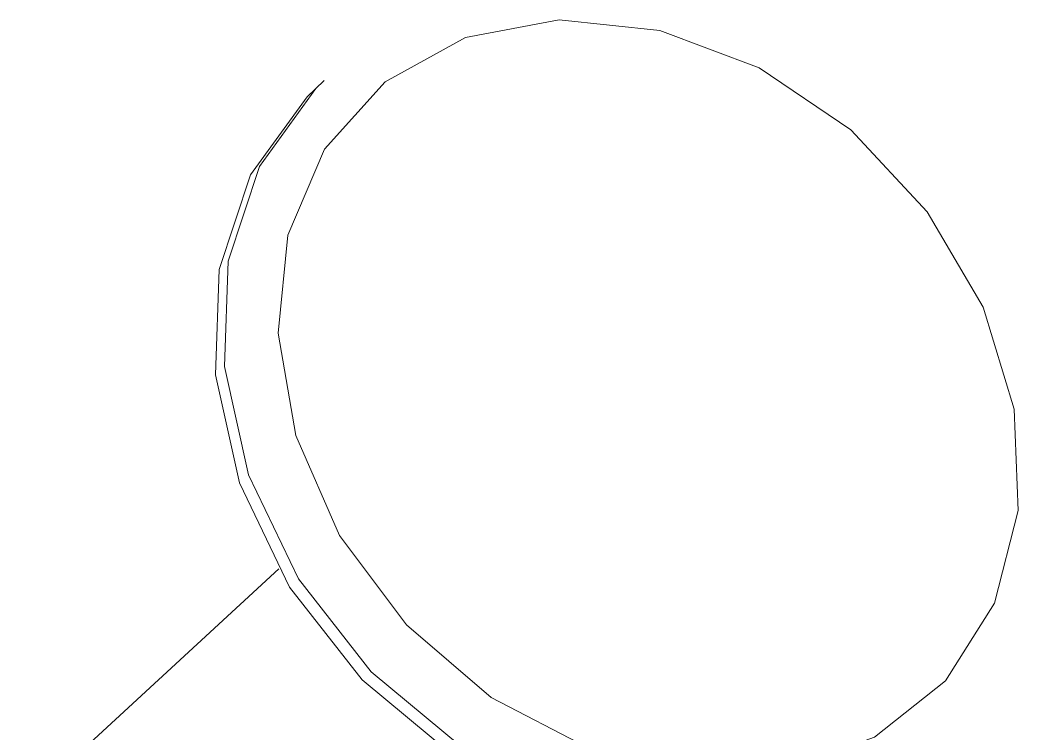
# Model space of a CAD drawing. Extents: x 0 to 216, y -5 to 280.
# Drawn here: x 42.514 to 43.738, y 187.128 to 188.004 of the extents above; entities that cross this region are included whole.
import ezdxf

# ---------------------------------------------------------------- set-up
doc = ezdxf.new("R2010")
doc.units = 0
doc.header["$LTSCALE"] = 10
doc.header["$MEASUREMENT"] = 0
doc.layers.add('CADdetails-3-FINE', color=11, linetype='CONTINUOUS', lineweight=5)

msp = doc.modelspace()

# ---------------------------------------------------------------- linework, layer by layer
at = {"layer": 'CADdetails-3-FINE'}
for p, q in [((42.8871, 187.9293), (42.8762, 187.9192)), ((42.8871, 187.9293), (42.8762, 187.9192)), ((42.8313, 187.3299), (42.5139, 187.0374)), ((42.8313, 187.3299), (42.5139, 187.0374))]:
    msp.add_line(p, q, dxfattribs=at)
at = {"layer": 'CADdetails-3-FINE', "flags": 128}
for points in [[(43.2101, 187.1105), (43.334, 187.0807), (43.4543, 187.0851), (43.562, 187.1234), (43.6492, 187.1926), (43.7094, 187.2877), (43.7382, 187.4016), (43.7333, 187.5258), (43.6953, 187.6512), (43.6268, 187.7684), (43.533, 187.8688), (43.4208, 187.9448), (43.2986, 187.991), (43.1754, 188.0038), (43.0603, 187.9822), (42.9619, 187.928), (42.8875, 187.8451), (42.8426, 187.7396), (42.8306, 187.6194), (42.8522, 187.4935), (42.906, 187.371), (42.9879, 187.2612), (43.0918, 187.1721), (43.2101, 187.1105)], [(43.2101, 187.1105), (43.334, 187.0807), (43.4543, 187.0851), (43.562, 187.1234), (43.6492, 187.1926), (43.7094, 187.2877), (43.7382, 187.4016), (43.7333, 187.5258), (43.6953, 187.6512), (43.6268, 187.7684), (43.533, 187.8688), (43.4208, 187.9448), (43.2986, 187.991), (43.1754, 188.0038), (43.0603, 187.9822), (42.9619, 187.928), (42.8875, 187.8451), (42.8426, 187.7396), (42.8306, 187.6194), (42.8522, 187.4935), (42.906, 187.371), (42.9879, 187.2612), (43.0918, 187.1721), (43.2101, 187.1105)], [(43.1807, 187.0469), (43.0556, 187.1114), (42.9448, 187.2037), (42.8556, 187.3176), (42.7942, 187.4455), (42.7648, 187.5784), (42.7694, 187.7075), (42.8076, 187.8238), (42.8769, 187.9195), (42.8871, 187.9293)], [(43.1807, 187.0469), (43.0556, 187.1114), (42.9448, 187.2037), (42.8556, 187.3176), (42.7942, 187.4455), (42.7648, 187.5784), (42.7694, 187.7075), (42.8076, 187.8238), (42.8769, 187.9195), (42.8871, 187.9293)], [(42.8762, 187.9192), (42.866, 187.9094), (42.7967, 187.8137), (42.7584, 187.6974), (42.7539, 187.5683), (42.7833, 187.4354), (42.8446, 187.3075), (42.9338, 187.1936), (43.0447, 187.1013), (43.1697, 187.0368)], [(42.8762, 187.9192), (42.866, 187.9094), (42.7967, 187.8137), (42.7584, 187.6974), (42.7539, 187.5683), (42.7833, 187.4354), (42.8446, 187.3075), (42.9338, 187.1936), (43.0447, 187.1013), (43.1697, 187.0368)]]:
    msp.add_lwpolyline(points, dxfattribs=at)

doc.saveas('drawing.dxf')
